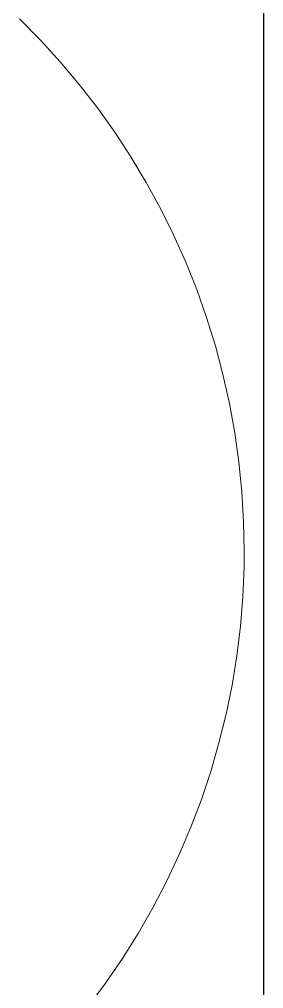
# Model space of a CAD drawing. Header units: millimetres. Extents: x 155927 to 317870, y -36033 to 97293.
# Drawn here: x 207758 to 207890, y 12070 to 12593 of the extents above; entities that cross this region are included whole.
import ezdxf

# ---------------------------------------------------------------- set-up
doc = ezdxf.new("R2010")
doc.units = ezdxf.units.MM
doc.header["$MEASUREMENT"] = 0
doc.layers.add('I-FURN', color=8, linetype='CONTINUOUS', lineweight=9)
doc.layers.add('I-WALL', color=7, linetype='CONTINUOUS', lineweight=9)

msp = doc.modelspace()

# ---------------------------------------------------------------- linework, layer by layer
at = {"layer": 'I-FURN'}
for p, q in [((207769.29, 12581.56), (207758.04, 12592.94)), ((207780.08, 12569.75), (207769.29, 12581.56)), ((207790.39, 12557.51), (207780.08, 12569.75)), ((207800.2, 12544.87), (207790.39, 12557.51)), ((207809.49, 12531.85), (207800.2, 12544.87)), ((207818.26, 12518.47), (207809.49, 12531.85)), ((207826.49, 12504.75), (207818.26, 12518.47)), ((207834.16, 12490.71), (207826.49, 12504.75)), ((207841.26, 12476.37), (207834.16, 12490.71)), ((207847.78, 12461.76), (207841.26, 12476.37)), ((207853.72, 12446.91), (207847.78, 12461.76)), ((207859.05, 12431.82), (207853.72, 12446.91)), ((207863.78, 12416.54), (207859.05, 12431.82)), ((207867.89, 12401.08), (207863.78, 12416.54)), ((207871.39, 12385.46), (207867.89, 12401.08)), ((207874.25, 12369.72), (207871.39, 12385.46)), ((207876.48, 12353.88), (207874.25, 12369.72)), ((207878.08, 12337.96), (207876.48, 12353.88)), ((207879.04, 12321.99), (207878.08, 12337.96)), ((207879.36, 12306), (207879.04, 12321.99)), ((207879.27, 12297.36), (207879.36, 12306)), ((207878.6, 12281.37), (207879.27, 12297.36)), ((207877.3, 12265.43), (207878.6, 12281.37)), ((207875.36, 12249.55), (207877.3, 12265.43)), ((207872.78, 12233.76), (207875.36, 12249.55)), ((207869.58, 12218.08), (207872.78, 12233.76)), ((207865.75, 12202.55), (207869.58, 12218.08)), ((207861.31, 12187.18), (207865.75, 12202.55)), ((207856.25, 12172), (207861.31, 12187.18)), ((207850.59, 12157.04), (207856.25, 12172)), ((207844.34, 12142.31), (207850.59, 12157.04)), ((207837.5, 12127.85), (207844.34, 12142.31)), ((207830.09, 12113.67), (207837.5, 12127.85)), ((207822.12, 12099.8), (207830.09, 12113.67)), ((207813.6, 12086.25), (207822.12, 12099.8)), ((207804.54, 12073.06), (207813.6, 12086.25)), ((207794.97, 12060.25), (207804.54, 12073.06))]:
    msp.add_line(p, q, dxfattribs=at)
at = {"layer": 'I-WALL', "lineweight": 30}
msp.add_line((207889.83, 13505.61), (207889.83, 9758.1), dxfattribs=at)

doc.saveas('drawing.dxf')
